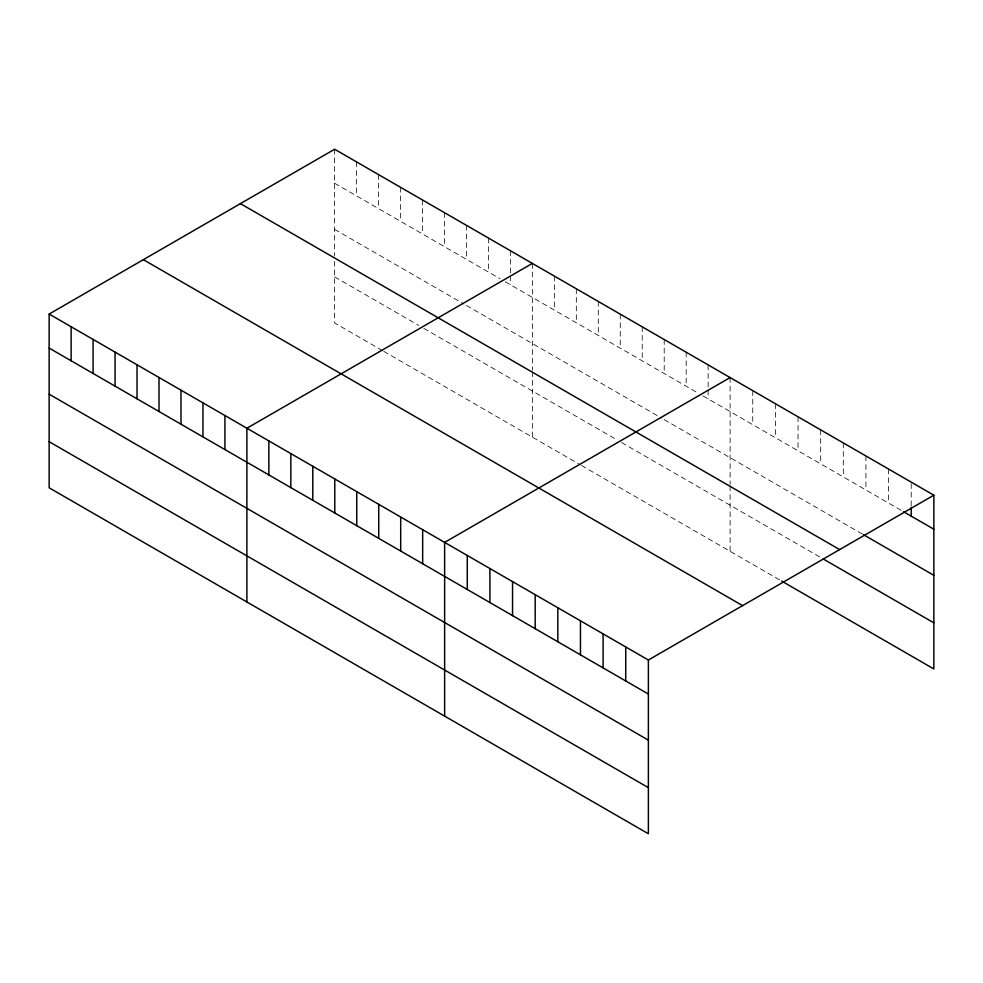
<?xml version="1.0" encoding="UTF-8"?>
<svg xmlns="http://www.w3.org/2000/svg" width="983" height="983" viewBox="0 0 983 983"><rect width="100%" height="100%" fill="white"/><g stroke="black" fill="none" stroke-linecap="round" stroke-linejoin="round"><path stroke-width="0.74" stroke-dasharray="4.92 3.69" d="M334.625 183.256L500.064 278.767M505.225 281.752L697.807 392.93M702.968 395.916L902.406 511.062M334.625 229.371L463.878 303.98M466.458 305.48L661.62 418.156M664.201 419.643L862.165 533.941M334.625 276.874L418.635 325.373M423.808 328.359L616.378 439.536M621.551 442.522L820.67 557.484M382.448 350.587L334.625 322.977L334.625 257.571M383.739 351.336L580.191 464.762M581.481 465.5L780.416 580.363M911.216 483.611L911.216 505.79M888.571 469.063L888.571 503.075M865.937 455.989L865.937 490.013M843.303 442.915L843.303 476.939M820.67 429.854L820.67 463.865M798.024 416.78L798.024 450.804M775.39 403.706L775.39 437.73M752.757 390.644L752.757 424.656M730.111 377.57L730.111 484.422M730.111 485.909L730.111 551.316M708.141 364.89L708.141 388.555M708.141 390.03L708.141 398.901M686.171 352.197L686.171 386.221M664.201 339.516L664.201 373.54M642.231 326.835L642.231 360.847M620.261 314.142L620.261 348.166M598.291 301.462L598.291 335.486M576.321 288.781L576.321 322.793M554.338 276.088L554.338 310.112M532.368 263.407L532.368 370.259M532.368 371.734L532.368 437.152M510.398 250.726L510.398 274.392M510.398 275.867L510.398 284.738M488.428 238.033L488.428 272.058M466.458 225.353L466.458 259.365M444.488 212.672L444.488 246.684M422.518 199.979L422.518 234.003M400.548 187.298L400.548 221.31M378.566 174.605L378.566 208.629M356.596 161.925L356.596 195.949M334.625 149.244L334.625 256.084"/><path stroke-width="1.47" d="M49.15 314.056L648.375 660.023L648.375 833.756L49.15 487.801L49.15 314.056L334.625 149.244L933.85 495.199L933.85 668.944L781.682 581.088M532.368 263.407L246.893 428.232L246.893 601.965M730.111 377.57L444.635 542.395L444.635 716.128M648.375 660.023L933.85 495.199M903.672 511.787L933.85 529.21M863.418 534.666L933.85 575.325M240.417 203.628L839.642 549.583M823.176 558.934L933.85 622.829M143.358 259.672L742.583 605.626M49.15 348.08L648.375 694.035M49.15 394.183L648.375 740.15M49.15 441.699L648.375 787.653M911.216 507.277L911.216 516.149M625.729 646.949L625.729 680.961M603.095 633.875L603.095 667.899M580.462 620.814L580.462 654.825M557.828 607.74L557.828 641.752M535.182 594.666L535.182 628.69M512.548 581.604L512.548 615.616M489.915 568.53L489.915 602.554M467.269 555.456L467.269 589.481M422.665 529.702L422.665 563.726M400.695 517.021L400.695 551.045M378.725 504.34L378.725 538.352M356.755 491.647L356.755 525.672M334.773 478.967L334.773 512.979M312.803 466.286L312.803 500.298M290.833 453.593L290.833 487.617M268.863 440.912L268.863 474.924M224.923 415.539L224.923 449.563M202.953 402.858L202.953 436.87M180.983 390.177L180.983 424.189M159.013 377.484L159.013 411.508M137.03 364.804L137.03 398.815M115.06 352.111L115.06 386.135M93.09 339.43L93.09 373.454M71.12 326.749L71.12 360.761"/></g></svg>
